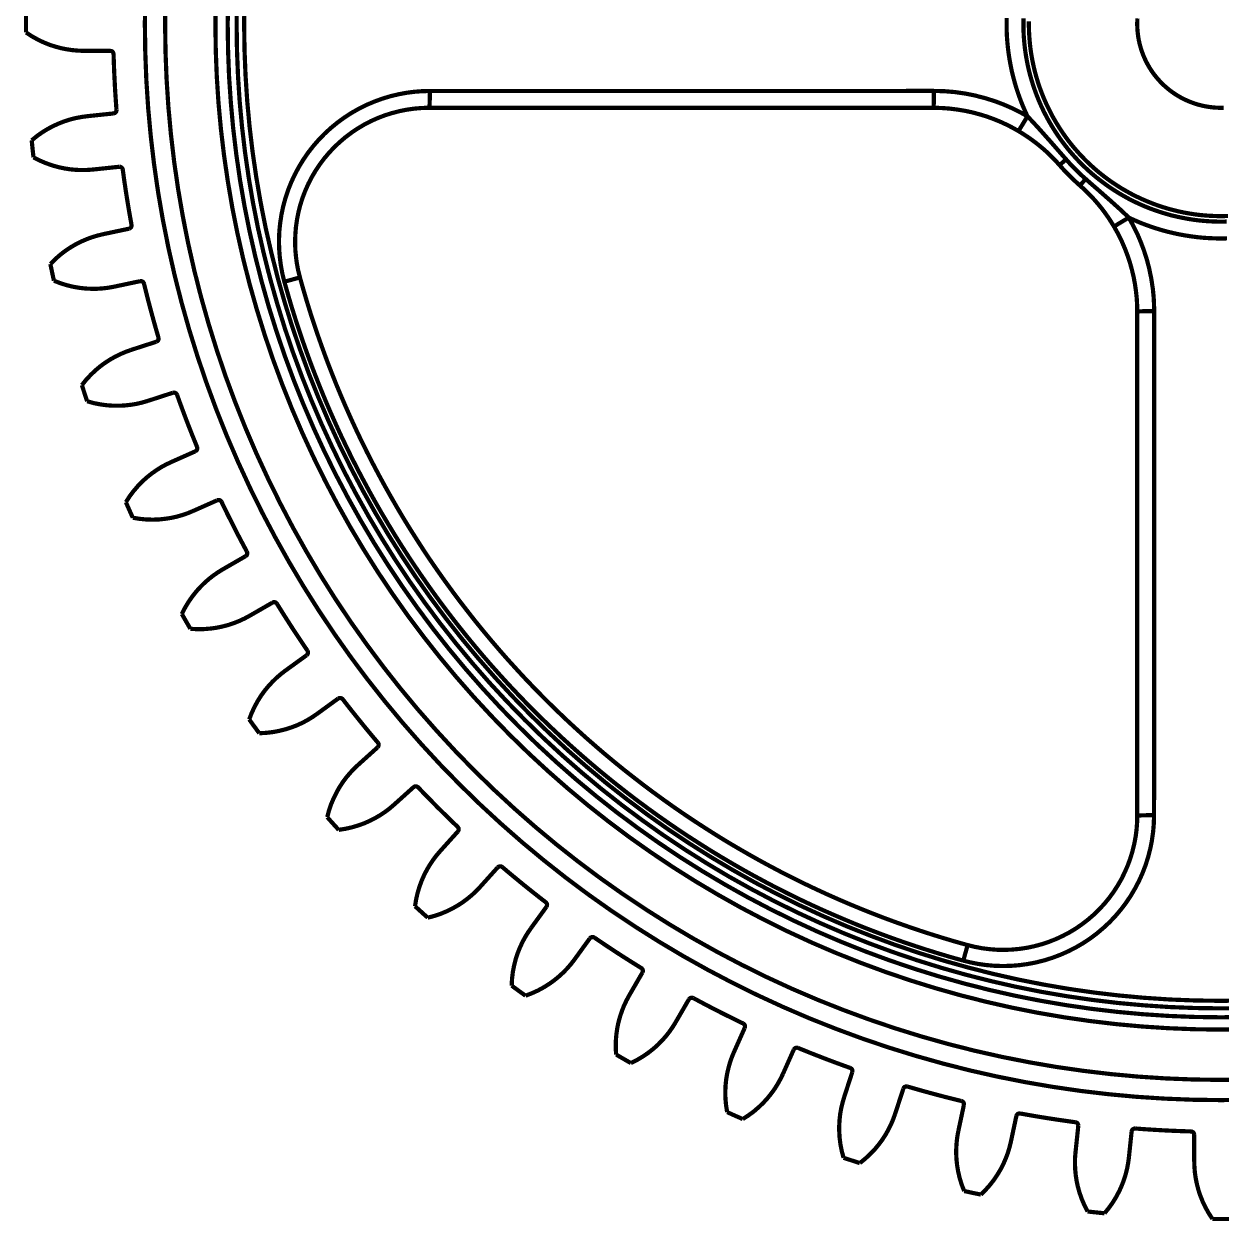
# Model space of a CAD drawing. Extents: x 1.1 to 21.8, y 1.7 to 15.4.
# Drawn here: x 9.554 to 12.366, y 9.335 to 12.147 of the extents above; entities that cross this region are included whole.
import ezdxf

# ---------------------------------------------------------------- set-up
doc = ezdxf.new("R2010")
doc.units = 0
doc.layers.get('0').update_dxf_attribs({"linetype": 'CONTINUOUS'})

msp = doc.modelspace()

# ---------------------------------------------------------------- linework, layer by layer
at = {"color": 0, "const_width": 0.00985}
for points in [[(12.432, 9.61962), (12.3658, 9.61876), (12.2996, 9.61962), (12.2335, 9.62224), (12.1674, 9.62651), (12.1016, 9.6326), (12.0358, 9.64035), (11.9703, 9.6499), (11.9051, 9.66108), (11.8402, 9.67399), (11.7757, 9.68858), (11.7115, 9.70492), (11.6478, 9.72288), (11.5846, 9.74246), (11.522, 9.76372), (11.4598, 9.78668), (11.3984, 9.81114), (11.3376, 9.83729), (11.2775, 9.86501), (11.2182, 9.89426), (11.1596, 9.92507), (11.1018, 9.95742), (11.045, 9.99126), (10.989, 10.0266), (10.934, 10.0633), (10.8799, 10.1015), (10.8269, 10.1411), (10.775, 10.1821), (10.7241, 10.2244), (10.6743, 10.2681), (10.6257, 10.3129), (10.5783, 10.3592), (10.5321, 10.4065), (10.4872, 10.4551), (10.4436, 10.5049), (10.4013, 10.5558), (10.3603, 10.6078), (10.3207, 10.6607), (10.2825, 10.7148), (10.2457, 10.7699), (10.2104, 10.8258), (10.1766, 10.8827), (10.1443, 10.9404), (10.1134, 10.999), (10.0842, 11.0583), (10.0565, 11.1184), (10.0303, 11.1793), (10.0058, 11.2407), (9.98292, 11.3028), (9.96164, 11.3655), (9.942, 11.4287), (9.92404, 11.4923), (9.90776, 11.5565), (9.89318, 11.621), (9.88026, 11.6859), (9.86903, 11.7511), (9.85954, 11.8167), (9.85178, 11.8824), (9.84571, 11.9482), (9.84136, 12.0143), (9.83882, 12.0805), (9.83789, 12.1466), (9.83789, 12.1466), (9.83882, 12.2128)], [(12.4307, 9.66715), (12.3658, 9.66629), (12.3008, 9.66715), (12.2359, 9.66971), (12.1712, 9.67393), (12.1065, 9.6799), (12.042, 9.68756), (11.9778, 9.69683), (11.9138, 9.70785), (11.8501, 9.72054), (11.7867, 9.73481), (11.7238, 9.75082), (11.6613, 9.76844), (11.5993, 9.78771), (11.5378, 9.8086), (11.4769, 9.83106), (11.4166, 9.85508), (11.3569, 9.88075), (11.298, 9.90793), (11.2398, 9.93664), (11.1823, 9.96685), (11.1256, 9.99858), (11.0698, 10.0318), (11.0149, 10.0665), (10.9609, 10.1025), (10.9079, 10.14), (10.8558, 10.1789), (10.8048, 10.2191), (10.7549, 10.2606), (10.7061, 10.3034), (10.6584, 10.3474), (10.6119, 10.3927), (10.5666, 10.4393), (10.5226, 10.487), (10.4797, 10.5358), (10.4382, 10.5857), (10.398, 10.6367), (10.3592, 10.6888), (10.3217, 10.7418), (10.2856, 10.7957), (10.251, 10.8506), (10.2178, 10.9065), (10.186, 10.9631), (10.1558, 11.0206), (10.1271, 11.0788), (10.0999, 11.1378), (10.0743, 11.1974), (10.0502, 11.2578), (10.0277, 11.3186), (10.0069, 11.3802), (9.98763, 11.4422), (9.97, 11.5047), (9.954, 11.5676), (9.93967, 11.6309), (9.92703, 11.6946), (9.91601, 11.7586), (9.90668, 11.8229), (9.89908, 11.8873), (9.89312, 11.952), (9.88889, 12.0168), (9.88633, 12.0817), (9.88547, 12.1466), (9.88547, 12.1466), (9.88633, 12.2115)], [(10.0044, 12.2084), (10.0036, 12.1466), (10.0044, 12.0847), (10.0068, 12.0229), (10.0108, 11.9613), (10.0165, 11.8997), (10.0238, 11.8383), (10.0327, 11.7771), (10.0431, 11.7162), (10.0552, 11.6555), (10.0688, 11.5952), (10.084, 11.5352), (10.1009, 11.4757), (10.1192, 11.4167), (10.1391, 11.3581), (10.1605, 11.3001), (10.1834, 11.2426), (10.2078, 11.1858), (10.2337, 11.1297), (10.261, 11.0742), (10.2898, 11.0194), (10.32, 10.9655), (10.3517, 10.9123), (10.3847, 10.86), (10.419, 10.8087), (10.4547, 10.7581), (10.4917, 10.7086), (10.53, 10.66), (10.5695, 10.6125), (10.6103, 10.566), (10.6523, 10.5206), (10.6954, 10.4763), (10.7398, 10.4331), (10.7852, 10.3912), (10.8317, 10.3504), (10.8792, 10.3108), (10.9277, 10.2726), (10.9773, 10.2355), (11.0278, 10.1999), (11.0792, 10.1655), (11.1315, 10.1325), (11.1847, 10.1009), (11.2386, 10.0706), (11.2933, 10.0419), (11.3488, 10.0145), (11.4049, 9.98861), (11.4618, 9.96419), (11.5193, 9.94129), (11.5773, 9.91986), (11.6358, 9.90001), (11.6949, 9.88167), (11.7544, 9.86486), (11.8143, 9.84967), (11.8746, 9.83599), (11.9353, 9.82394), (11.9962, 9.81347), (12.0575, 9.80458), (12.1189, 9.79731), (12.1804, 9.79167), (12.2421, 9.78765), (12.3039, 9.78521), (12.3658, 9.7844), (12.4276, 9.78521)], [(12.4269, 9.81407), (12.3658, 9.81326), (12.3047, 9.81407), (12.2437, 9.81646), (12.1827, 9.82047), (12.1218, 9.82607), (12.0612, 9.83322), (12.0008, 9.84201), (11.9405, 9.85237), (11.8806, 9.86426), (11.8211, 9.87771), (11.7619, 9.89279), (11.7031, 9.90935), (11.6448, 9.92746), (11.5869, 9.9471), (11.5296, 9.96826), (11.4728, 9.99089), (11.4167, 10.015), (11.3613, 10.0406), (11.3065, 10.0676), (11.2524, 10.096), (11.1991, 10.1259), (11.1466, 10.1571), (11.0949, 10.1897), (11.0442, 10.2236), (10.9943, 10.2589), (10.9453, 10.2955), (10.8973, 10.3333), (10.8504, 10.3723), (10.8045, 10.4126), (10.7596, 10.454), (10.7159, 10.4967), (10.6732, 10.5405), (10.6318, 10.5853), (10.5915, 10.6312), (10.5524, 10.6782), (10.5146, 10.7261), (10.4781, 10.7751), (10.4428, 10.825), (10.4089, 10.8758), (10.3763, 10.9274), (10.3451, 10.9799), (10.3152, 11.0333), (10.2868, 11.0873), (10.2597, 11.1421), (10.2342, 11.1975), (10.2101, 11.2537), (10.1874, 11.3104), (10.1663, 11.3677), (10.1467, 11.4256), (10.1285, 11.4839), (10.1119, 11.5427), (10.0969, 11.6019), (10.0834, 11.6615), (10.0715, 11.7214), (10.0611, 11.7816), (10.0524, 11.8421), (10.0452, 11.9027), (10.0397, 11.9635), (10.0356, 12.0245), (10.0333, 12.0855), (10.0324, 12.1466), (10.0333, 12.2077)], [(10.0542, 12.2071), (10.0534, 12.1466), (10.0534, 12.1466), (10.0542, 12.086), (10.0566, 12.0256), (10.0605, 11.9652), (10.0661, 11.9049), (10.0732, 11.8448), (10.0819, 11.7849), (10.0921, 11.7252), (10.1039, 11.6658), (10.1173, 11.6068), (10.1322, 11.5481), (10.1487, 11.4899), (10.1666, 11.432), (10.186, 11.3747), (10.207, 11.3179), (10.2294, 11.2617), (10.2533, 11.2061), (10.2787, 11.1511), (10.3054, 11.0968), (10.3337, 11.0432), (10.3632, 10.9905), (10.3942, 10.9384), (10.4265, 10.8872), (10.4601, 10.8369), (10.4951, 10.7874), (10.5313, 10.7389), (10.5687, 10.6914), (10.6074, 10.6449), (10.6473, 10.5993), (10.6885, 10.5549), (10.7307, 10.5116), (10.774, 10.4693), (10.8185, 10.4282), (10.864, 10.3883), (10.9105, 10.3496), (10.9581, 10.3121), (11.0066, 10.2759), (11.056, 10.2409), (11.1064, 10.2073), (11.1576, 10.175), (11.2096, 10.144), (11.2624, 10.1145), (11.316, 10.0863), (11.3703, 10.0595), (11.4252, 10.0342), (11.4808, 10.0102), (11.5371, 9.98785), (11.5939, 9.9669), (11.6512, 9.94743), (11.709, 9.92947), (11.7673, 9.91303), (11.826, 9.89817), (11.885, 9.88476), (11.9444, 9.87299), (12.004, 9.86274), (12.064, 9.85406), (12.1241, 9.8469), (12.1843, 9.84142), (12.2447, 9.8374), (12.3052, 9.83507), (12.3658, 9.83425), (12.4263, 9.83507)], [(12.4258, 9.85275), (12.3658, 9.852), (12.3057, 9.85275), (12.2457, 9.85508), (12.1857, 9.85906), (12.1259, 9.86453), (12.0663, 9.87158), (12.0068, 9.88021), (11.9476, 9.8904), (11.8887, 9.90213), (11.8301, 9.91536), (11.7719, 9.93018), (11.714, 9.94646), (11.6567, 9.96431), (11.5998, 9.98356), (11.5435, 10.0044), (11.4876, 10.0266), (11.4325, 10.0503), (11.3779, 10.0755), (11.324, 10.1021), (11.2708, 10.13), (11.2185, 10.1594), (11.1668, 10.1901), (11.116, 10.2222), (11.0661, 10.2555), (11.017, 10.2902), (10.9689, 10.3262), (10.9217, 10.3633), (10.8755, 10.4018), (10.8303, 10.4413), (10.7862, 10.4822), (10.7432, 10.524), (10.7013, 10.5671), (10.6605, 10.6112), (10.6209, 10.6564), (10.5825, 10.7025), (10.5453, 10.7497), (10.5094, 10.7978), (10.4747, 10.8469), (10.4413, 10.8969), (10.4093, 10.9476), (10.3786, 10.9993), (10.3492, 11.0517), (10.3212, 11.1049), (10.2947, 11.1587), (10.2695, 11.2133), (10.2458, 11.2685), (10.2235, 11.3243), (10.2028, 11.3806), (10.1834, 11.4375), (10.1656, 11.4949), (10.1493, 11.5527), (10.1346, 11.6109), (10.1212, 11.6695), (10.1096, 11.7284), (10.0994, 11.7877), (10.0908, 11.8471), (10.0837, 11.9067), (10.0782, 11.9666), (10.0743, 12.0265), (10.0719, 12.0865), (10.0711, 12.1466), (10.0711, 12.1466), (10.0719, 12.2067)], [(9.55881, 12.1267), (9.55875, 12.1318), (9.55875, 12.1618), (9.55881, 12.1668)], [(11.911, 11.9299), (11.9051, 11.9426), (11.8996, 11.9555), (11.8945, 11.9685), (11.8897, 11.9817), (11.8853, 11.995), (11.8813, 12.0084), (11.8777, 12.0219), (11.8743, 12.0355), (11.8715, 12.0492), (11.869, 12.063), (11.8668, 12.0768), (11.8651, 12.0907), (11.8637, 12.1047), (11.8627, 12.1186), (11.8621, 12.1326), (11.862, 12.1466), (11.8621, 12.1606)], [(12.379, 11.6825), (12.3658, 11.6823), (12.3525, 11.6825), (12.3393, 11.6831), (12.326, 11.684), (12.3128, 11.6853), (12.2997, 11.687), (12.2866, 11.6891), (12.2735, 11.6916), (12.2606, 11.6944), (12.2477, 11.6975), (12.235, 11.7011), (12.2223, 11.705), (12.2097, 11.7093), (12.1973, 11.7139), (12.185, 11.7189), (12.1729, 11.7242), (12.1609, 11.7299), (12.1491, 11.7359), (12.1375, 11.7423), (12.126, 11.749), (12.1148, 11.756), (12.1037, 11.7633), (12.0929, 11.771), (12.0823, 11.7789), (12.0718, 11.7872), (12.0617, 11.7957), (12.0518, 11.8045), (12.0422, 11.8136), (12.0328, 11.823), (12.0237, 11.8327), (12.0149, 11.8426), (12.0063, 11.8527), (11.9981, 11.8631), (11.9901, 11.8737), (11.9825, 11.8846), (11.9752, 11.8956), (11.9682, 11.9068), (11.9615, 11.9183), (11.9551, 11.9299), (11.9491, 11.9417), (11.9434, 11.9537), (11.9381, 11.9659), (11.9331, 11.9781), (11.9285, 11.9906), (11.9242, 12.0032), (11.9203, 12.0158), (11.9167, 12.0286), (11.9135, 12.0414), (11.9107, 12.0544), (11.9083, 12.0674), (11.9062, 12.0805), (11.9045, 12.0937), (11.9032, 12.1069), (11.9022, 12.1201), (11.9016, 12.1334), (11.9015, 12.1466), (11.9015, 12.1466), (11.9016, 12.1599)], [(11.9144, 12.1531), (11.9144, 12.1401), (11.9148, 12.127), (11.9156, 12.114), (11.9167, 12.1009), (11.9182, 12.0879), (11.9201, 12.075), (11.9224, 12.0622), (11.925, 12.0494), (11.928, 12.0366), (11.9314, 12.024), (11.9351, 12.0115), (11.9392, 11.9991), (11.9437, 11.9868), (11.9485, 11.9746), (11.9536, 11.9626), (11.9592, 11.9508), (11.965, 11.9391), (11.9711, 11.9276), (11.9777, 11.9162), (11.9845, 11.9051), (11.9916, 11.8942), (11.9991, 11.8834), (12.0068, 11.8729), (12.0149, 11.8626), (12.0233, 11.8526), (12.032, 11.8428), (12.0409, 11.8333), (12.0501, 11.824), (12.0596, 11.815), (12.0693, 11.8063), (12.0793, 11.7978), (12.0895, 11.7897), (12.0999, 11.7818), (12.1106, 11.7743), (12.1215, 11.7671), (12.1326, 11.7601), (12.1439, 11.7536), (12.1553, 11.7473), (12.167, 11.7414), (12.1788, 11.7358), (12.1908, 11.7306), (12.2029, 11.7257), (12.2152, 11.7211), (12.2275, 11.717), (12.24, 11.7131), (12.2527, 11.7097), (12.2653, 11.7066), (12.2781, 11.7038), (12.291, 11.7015), (12.3039, 11.6995), (12.3168, 11.6979), (12.3299, 11.6967), (12.3429, 11.6959), (12.356, 11.6954), (12.369, 11.6953), (12.3821, 11.6956)], [(12.1693, 12.1596), (12.1689, 12.1509), (12.1689, 12.1423), (12.1693, 12.1336), (12.1701, 12.125), (12.1712, 12.1164), (12.1727, 12.1079), (12.1746, 12.0995), (12.1769, 12.0912), (12.1795, 12.0829), (12.1825, 12.0748), (12.1858, 12.0668), (12.1895, 12.059), (12.1935, 12.0513), (12.1979, 12.0438), (12.2025, 12.0366), (12.2075, 12.0295), (12.2128, 12.0227), (12.2184, 12.0161), (12.2243, 12.0097), (12.2304, 12.0036), (12.2369, 11.9978), (12.2435, 11.9923), (12.2504, 11.9871), (12.2575, 11.9822), (12.2649, 11.9776), (12.2723, 11.9733), (12.2801, 11.9694), (12.2879, 11.9658), (12.296, 11.9626), (12.3041, 11.9596), (12.3124, 11.9571), (12.3208, 11.955), (12.3292, 11.9532), (12.3377, 11.9518), (12.3464, 11.9507), (12.355, 11.95), (12.3636, 11.9498), (12.3722, 11.9499)], [(9.69444, 12.0836), (9.68115, 12.084), (9.66786, 12.0852), (9.65474, 12.0871), (9.64128, 12.0898), (9.62799, 12.0933), (9.61496, 12.0975), (9.60037, 12.1033), (9.58621, 12.1101), (9.57221, 12.1179), (9.55881, 12.1267)], [(9.75651, 12.0836), (9.69444, 12.0836)], [(9.75651, 12.0836), (9.75911, 12.0832), (9.7615, 12.0818), (9.76324, 12.0798), (9.76421, 12.0773), (9.76437, 12.076)], [(9.77121, 11.9449), (9.77001, 11.9613), (9.76888, 11.9777), (9.76785, 11.994), (9.76699, 12.0104), (9.76617, 12.0268), (9.76546, 12.0432), (9.76486, 12.0596), (9.76437, 12.076)], [(10.1655, 11.5412), (10.1608, 11.5604), (10.1572, 11.58), (10.1547, 11.5998), (10.1532, 11.6196), (10.1529, 11.6395), (10.1537, 11.6594), (10.1557, 11.6791), (10.1587, 11.6988), (10.1628, 11.7183), (10.168, 11.7375), (10.1743, 11.7564), (10.1816, 11.7748), (10.19, 11.7928), (10.1994, 11.8104), (10.2097, 11.8274), (10.221, 11.8439), (10.2332, 11.8596), (10.2462, 11.8746), (10.26, 11.8888), (10.2747, 11.9023), (10.2901, 11.9149), (10.3062, 11.9267), (10.3229, 11.9376), (10.3402, 11.9474), (10.3579, 11.9563), (10.3763, 11.9641), (10.395, 11.971), (10.4141, 11.9768), (10.4335, 11.9815), (10.453, 11.9851), (10.471, 11.9874), (10.4891, 11.9888), (10.5072, 11.9893)], [(10.5058, 11.9498), (10.5059, 11.9499), (10.5061, 11.9505), (10.5062, 11.9514), (10.5063, 11.9528), (10.5065, 11.9544), (10.5066, 11.9564), (10.5067, 11.9587), (10.5068, 11.9613), (10.5069, 11.9642), (10.507, 11.9673), (10.5071, 11.9707), (10.5071, 11.9741), (10.5072, 11.9778), (10.5072, 11.9816), (10.5072, 11.9893)], [(10.5072, 11.9893), (10.9007, 11.9893), (11.6913, 11.9894)], [(11.6913, 11.9894), (11.6913, 11.9817), (11.6913, 11.978), (11.6913, 11.9743), (11.6912, 11.9708), (11.6911, 11.9674), (11.691, 11.9643), (11.6909, 11.9614), (11.6909, 11.9588), (11.6907, 11.9564), (11.6906, 11.9544), (11.6905, 11.9528), (11.6903, 11.9514), (11.6902, 11.9505), (11.6901, 11.9499), (11.6899, 11.9498)], [(11.6913, 11.9894), (11.7154, 11.9888), (11.7394, 11.9868), (11.7632, 11.9835), (11.7874, 11.9787), (11.8114, 11.9725), (11.835, 11.9651), (11.8545, 11.9577), (11.8736, 11.9494), (11.8925, 11.9401), (11.911, 11.9299)], [(10.5058, 11.9498), (10.4883, 11.9493), (10.4709, 11.9478), (10.4536, 11.9454), (10.436, 11.9419), (10.4186, 11.9374), (10.4014, 11.932), (10.3851, 11.9257), (10.3691, 11.9186), (10.3536, 11.9106), (10.3382, 11.9014), (10.3232, 11.8914), (10.3089, 11.8806), (10.2956, 11.8693), (10.2829, 11.8573), (10.2709, 11.8446), (10.2593, 11.8309), (10.2485, 11.8165), (10.2386, 11.8015), (10.2297, 11.7865), (10.2217, 11.7709), (10.2146, 11.7549), (10.2082, 11.7382), (10.2028, 11.721), (10.1984, 11.7036), (10.1951, 11.6865), (10.1927, 11.6692), (10.1913, 11.6518), (10.1908, 11.6338), (10.1913, 11.6159), (10.193, 11.598), (10.1952, 11.5823), (10.1982, 11.5667), (10.2021, 11.5512)], [(11.6899, 11.9498), (10.5058, 11.9498)], [(11.8897, 11.8953), (11.8754, 11.9033), (11.8609, 11.9107), (11.846, 11.9175), (11.8307, 11.9237), (11.8149, 11.9294), (11.7989, 11.9343), (11.7826, 11.9387), (11.7661, 11.9423), (11.7473, 11.9455), (11.7283, 11.9479), (11.7092, 11.9493), (11.6899, 11.9498)], [(9.70226, 11.93), (9.68907, 11.9282), (9.676, 11.9257), (9.66308, 11.9225), (9.65001, 11.9184), (9.63715, 11.9135), (9.62468, 11.9079), (9.61079, 11.9007), (9.59744, 11.8926), (9.58442, 11.8834), (9.57206, 11.8733)], [(9.76421, 11.9365), (9.70226, 11.93)], [(9.76421, 11.9365), (9.76676, 11.9372), (9.76899, 11.9388), (9.77051, 11.941), (9.77121, 11.9436), (9.77121, 11.9449)], [(11.911, 11.9299), (11.909, 11.9265), (11.907, 11.9231), (11.905, 11.9198), (11.9031, 11.9166), (11.9012, 11.9135), (11.8995, 11.9106), (11.8978, 11.9079), (11.8962, 11.9053), (11.8948, 11.9031), (11.8936, 11.901), (11.8924, 11.8993), (11.8915, 11.8978), (11.8908, 11.8967), (11.8902, 11.8959), (11.8898, 11.8955), (11.8897, 11.8953)], [(11.911, 11.9299), (11.9245, 11.9156), (11.9378, 11.9011), (11.9641, 11.8716), (11.9829, 11.8501), (12.0018, 11.8286)], [(11.9864, 11.8151), (11.9771, 11.8254), (11.9673, 11.8354), (11.9573, 11.8451), (11.9468, 11.8544), (11.9359, 11.8634), (11.9246, 11.8721), (11.913, 11.8804), (11.901, 11.8883), (11.8897, 11.8953)], [(9.57622, 11.8334), (9.57406, 11.8534), (9.57308, 11.8634), (9.57254, 11.8683), (9.57206, 11.8733)], [(9.71565, 11.8047), (9.70242, 11.8038), (9.68907, 11.8035), (9.67578, 11.804), (9.66217, 11.8053), (9.6486, 11.8074), (9.63519, 11.8103), (9.62007, 11.8145), (9.60525, 11.8198), (9.5905, 11.8261), (9.57622, 11.8334)], [(9.7774, 11.8112), (9.71565, 11.8047)], [(9.7774, 11.8112), (9.78006, 11.811), (9.7825, 11.8099), (9.7845, 11.8081), (9.78569, 11.8058), (9.78597, 11.8044)], [(12.0018, 11.8286), (11.9991, 11.8262), (11.9966, 11.824), (11.9943, 11.822), (11.9923, 11.8203), (11.9905, 11.8187), (11.989, 11.8174), (11.9879, 11.8164), (11.9871, 11.8157), (11.9865, 11.8153), (11.9864, 11.8151)], [(12.0342, 11.7672), (12.0279, 11.7728), (12.0217, 11.7786), (12.0156, 11.7844), (12.0096, 11.7904), (12.0036, 11.7964), (11.9977, 11.8025), (11.992, 11.8087), (11.9864, 11.8151)], [(12.0018, 11.8286), (12.0072, 11.8225), (12.0126, 11.8165), (12.0183, 11.8106), (12.024, 11.8048), (12.0298, 11.7991), (12.0356, 11.7935), (12.0416, 11.788), (12.0477, 11.7826)], [(9.80653, 11.6749), (9.8036, 11.691), (9.80078, 11.7071), (9.79807, 11.7233), (9.79546, 11.7395), (9.79292, 11.7557), (9.79053, 11.7719), (9.78819, 11.7882), (9.78597, 11.8044)], [(12.0477, 11.7826), (12.0454, 11.7799), (12.0432, 11.7774), (12.0412, 11.7751), (12.0394, 11.7731), (12.0379, 11.7714), (12.0366, 11.7699), (12.0356, 11.7687), (12.0349, 11.7679), (12.0344, 11.7674), (12.0342, 11.7672)], [(12.0477, 11.7826), (12.0625, 11.7696), (12.0774, 11.7567), (12.1069, 11.7307), (12.1282, 11.7115), (12.1387, 11.7017), (12.149, 11.6918)], [(12.1145, 11.6705), (12.1078, 11.6814), (12.1008, 11.6921), (12.0934, 11.7026), (12.0857, 11.7129), (12.0775, 11.723), (12.069, 11.7329), (12.0601, 11.7425), (12.0509, 11.7518), (12.0427, 11.7597), (12.0342, 11.7672)], [(9.8004, 11.6657), (9.73947, 11.6528)], [(9.8004, 11.6657), (9.8029, 11.6667), (9.8049, 11.6685), (9.80621, 11.6708), (9.80664, 11.6734), (9.80653, 11.6749)], [(12.149, 11.6918), (12.1423, 11.6878), (12.139, 11.6858), (12.1358, 11.6839), (12.1327, 11.6821), (12.1298, 11.6803), (12.127, 11.6786), (12.1245, 11.6771), (12.1222, 11.6757), (12.1202, 11.6744), (12.1184, 11.6733), (12.117, 11.6724), (12.1159, 11.6716), (12.1151, 11.671), (12.1146, 11.6707), (12.1145, 11.6705)], [(12.1689, 11.4708), (12.1686, 11.487), (12.1676, 11.5033), (12.1658, 11.5197), (12.1635, 11.5359), (12.1604, 11.5524), (12.1565, 11.5687), (12.152, 11.585), (12.1467, 11.6011), (12.14, 11.6189), (12.1324, 11.6364), (12.1239, 11.6537), (12.1145, 11.6705)], [(12.149, 11.6918), (12.1592, 11.6733), (12.1686, 11.6545), (12.1769, 11.6351), (12.1845, 11.615), (12.1911, 11.5945), (12.1966, 11.5737), (12.2018, 11.5488), (12.2056, 11.5237), (12.2073, 11.5066), (12.2083, 11.4894), (12.2086, 11.4722)], [(12.3798, 11.643), (12.3658, 11.6428), (12.3518, 11.643), (12.3378, 11.6436), (12.3238, 11.6445), (12.3099, 11.6459), (12.296, 11.6477), (12.2822, 11.6498), (12.2684, 11.6523), (12.2547, 11.6552), (12.241, 11.6585), (12.2275, 11.6621), (12.2141, 11.6662), (12.2008, 11.6706), (12.1877, 11.6753), (12.1746, 11.6804), (12.1618, 11.6859), (12.149, 11.6918)], [(9.73947, 11.6528), (9.72657, 11.6496), (9.71382, 11.6458), (9.70133, 11.6412), (9.68875, 11.6357), (9.67649, 11.6296), (9.66461, 11.6227), (9.65158, 11.6141), (9.63917, 11.6046), (9.62717, 11.5941), (9.61594, 11.5828)], [(9.62424, 11.5436), (9.62321, 11.5485), (9.62104, 11.5583), (9.62001, 11.5632), (9.61794, 11.573), (9.61692, 11.5779), (9.61594, 11.5828)], [(9.7659, 11.5296), (9.75282, 11.5272), (9.73958, 11.5256), (9.72635, 11.5247), (9.71263, 11.5246), (9.69894, 11.5252), (9.68528, 11.5267), (9.66982, 11.5293), (9.65451, 11.533), (9.63921, 11.5378), (9.62424, 11.5436)], [(9.82661, 11.5425), (9.7659, 11.5296)], [(9.82661, 11.5425), (9.82926, 11.5426), (9.83188, 11.5418), (9.83399, 11.5402), (9.83544, 11.5379), (9.83589, 11.5366)], [(9.86985, 11.4099), (9.86524, 11.4257), (9.86079, 11.4414), (9.85639, 11.4573), (9.85211, 11.473), (9.84788, 11.4889), (9.84381, 11.5048), (9.83979, 11.5207), (9.83589, 11.5366)], [(10.2021, 11.5512), (10.2019, 11.5512), (10.2013, 11.551), (10.2003, 11.5507), (10.1989, 11.5503), (10.1972, 11.5499), (10.1952, 11.5493), (10.1928, 11.5487), (10.1901, 11.5479), (10.1871, 11.5471), (10.1839, 11.5462), (10.1805, 11.5453), (10.1769, 11.5443), (10.1732, 11.5433), (10.1694, 11.5423), (10.1655, 11.5412)], [(11.7604, 9.9464), (11.7319, 9.95438), (11.7037, 9.96278), (11.6755, 9.97151), (11.6475, 9.98058), (11.6195, 9.99007), (11.5917, 9.99989), (11.5641, 10.0101), (11.5365, 10.0206), (11.5091, 10.0315), (11.4819, 10.0428), (11.4548, 10.0544), (11.4278, 10.0663), (11.401, 10.0786), (11.3743, 10.0912), (11.3479, 10.1042), (11.3216, 10.1175), (11.2955, 10.1312), (11.2695, 10.1452), (11.2437, 10.1595), (11.2182, 10.1742), (11.1928, 10.1892), (11.1675, 10.2045), (11.1426, 10.2202), (11.1178, 10.2361), (11.0932, 10.2524), (11.0688, 10.269), (11.0447, 10.2859), (11.0207, 10.3032), (10.997, 10.3207), (10.9735, 10.3385), (10.9503, 10.3567), (10.9273, 10.3751), (10.9045, 10.3938), (10.882, 10.4129), (10.8597, 10.4322), (10.8377, 10.4518), (10.8159, 10.4717), (10.7944, 10.4919), (10.7731, 10.5123), (10.7522, 10.533), (10.7314, 10.554), (10.711, 10.5753), (10.6908, 10.5967), (10.671, 10.6185), (10.6513, 10.6405), (10.632, 10.6628), (10.613, 10.6853), (10.5942, 10.7081), (10.5758, 10.7311), (10.5577, 10.7543), (10.5398, 10.7778), (10.5223, 10.8015), (10.5051, 10.8255), (10.4882, 10.8497), (10.4716, 10.874), (10.4553, 10.8986), (10.4393, 10.9234), (10.4237, 10.9483), (10.4084, 10.9736), (10.3933, 10.999), (10.3787, 11.0245), (10.3644, 11.0503), (10.3504, 11.0763), (10.3367, 11.1024), (10.3233, 11.1287), (10.3104, 11.1552), (10.2977, 11.1818), (10.2855, 11.2086), (10.2735, 11.2356), (10.2619, 11.2627), (10.2507, 11.29), (10.2398, 11.3174), (10.2292, 11.3449), (10.2191, 11.3726), (10.2092, 11.4004), (10.1998, 11.4283), (10.1907, 11.4563), (10.1819, 11.4845), (10.1736, 11.5128), (10.1655, 11.5412)], [(10.2021, 11.5512), (10.2101, 11.5229), (10.2184, 11.4948), (10.2271, 11.4667), (10.2362, 11.4389), (10.2457, 11.411), (10.2555, 11.3834), (10.2656, 11.3558), (10.2762, 11.3284), (10.287, 11.3011), (10.2983, 11.274), (10.3099, 11.247), (10.3218, 11.2202), (10.3341, 11.1935), (10.3467, 11.167), (10.3597, 11.1407), (10.3731, 11.1145), (10.3868, 11.0885), (10.4008, 11.0627), (10.4152, 11.0371), (10.4298, 11.0117), (10.4448, 10.9864), (10.4602, 10.9614), (10.4759, 10.9366), (10.4918, 10.9119), (10.5081, 10.8875), (10.5248, 10.8633), (10.5417, 10.8394), (10.559, 10.8156), (10.5766, 10.792), (10.5945, 10.7688), (10.6126, 10.7457), (10.6311, 10.7229), (10.6499, 10.7003), (10.6689, 10.678), (10.6883, 10.6559), (10.708, 10.6341), (10.7279, 10.6125), (10.7481, 10.5913), (10.7686, 10.5702), (10.7894, 10.5494), (10.8104, 10.529), (10.8317, 10.5087), (10.8533, 10.4888), (10.8751, 10.4691), (10.8972, 10.4498), (10.9195, 10.4307), (10.9421, 10.4119), (10.9649, 10.3934), (10.988, 10.3753), (11.0112, 10.3574), (11.0348, 10.3398), (11.0585, 10.3226), (11.0825, 10.3056), (11.1067, 10.289), (11.1311, 10.2727), (11.1558, 10.2567), (11.1806, 10.241), (11.2056, 10.2256), (11.2308, 10.2107), (11.2563, 10.196), (11.2819, 10.1816), (11.3077, 10.1676), (11.3337, 10.1539), (11.3599, 10.1406), (11.3862, 10.1276), (11.4127, 10.115), (11.4393, 10.1027), (11.4662, 10.0907), (11.4932, 10.0791), (11.5203, 10.0679), (11.5476, 10.057), (11.575, 10.0464), (11.6025, 10.0363), (11.6302, 10.0265), (11.658, 10.017), (11.6859, 10.008), (11.714, 9.99924), (11.7421, 9.99089), (11.7704, 9.98292)], [(12.1689, 11.4708), (12.1691, 11.4709), (12.1697, 11.471), (12.1706, 11.4712), (12.1719, 11.4713), (12.1736, 11.4714), (12.1756, 11.4716), (12.178, 11.4717), (12.1806, 11.4718), (12.1834, 11.4719), (12.1866, 11.4719), (12.1899, 11.472), (12.1935, 11.4721), (12.1971, 11.4721), (12.2009, 11.4722), (12.2048, 11.4722), (12.2086, 11.4722)], [(12.1689, 10.2866), (12.1689, 11.4708)], [(12.2086, 11.4722), (12.2086, 11.3935), (12.2085, 11.0788), (12.2084, 10.288)], [(9.86475, 11.4002), (9.8055, 11.381)], [(9.86475, 11.4002), (9.86714, 11.4014), (9.86893, 11.4034), (9.86996, 11.4059), (9.87011, 11.4086), (9.86985, 11.4099)], [(9.8055, 11.381), (9.79297, 11.3765), (9.78071, 11.3713), (9.76878, 11.3655), (9.75683, 11.3587), (9.74528, 11.3513), (9.73415, 11.3433), (9.72211, 11.3333), (9.71078, 11.3225), (9.69993, 11.3109), (9.68994, 11.2984)], [(9.70231, 11.2604), (9.70074, 11.2651), (9.6976, 11.2746), (9.69607, 11.2793), (9.6945, 11.2841), (9.68994, 11.2984)], [(9.90365, 11.2804), (9.84467, 11.2612)], [(9.90365, 11.2804), (9.90631, 11.2808), (9.90896, 11.2802), (9.91124, 11.2789), (9.91292, 11.2768), (9.91351, 11.2756)], [(9.9605, 11.1531), (9.95432, 11.1682), (9.94819, 11.1834), (9.94217, 11.1987), (9.93625, 11.214), (9.93044, 11.2293), (9.92469, 11.2447), (9.91906, 11.2601), (9.91351, 11.2756)], [(9.84467, 11.2612), (9.83188, 11.2575), (9.8189, 11.2544), (9.80578, 11.2522), (9.79221, 11.2507), (9.77849, 11.2499), (9.76476, 11.2499), (9.74908, 11.2509), (9.73351, 11.253), (9.71778, 11.2561), (9.70231, 11.2604)], [(9.95643, 11.1428), (9.89958, 11.1175)], [(9.95643, 11.1428), (9.95865, 11.1444), (9.96029, 11.1465), (9.96104, 11.1491), (9.96094, 11.1518), (9.9605, 11.1531)], [(9.89958, 11.1175), (9.88758, 11.1118), (9.87592, 11.1054), (9.86464, 11.0982), (9.85346, 11.0903), (9.84278, 11.0818), (9.83257, 11.0726), (9.82161, 11.0614), (9.81147, 11.0495), (9.80192, 11.0368), (9.79324, 11.0234)], [(9.80951, 10.9868), (9.80751, 10.9914), (9.80539, 10.9959), (9.80339, 11.0005), (9.80132, 11.005), (9.79926, 11.0097), (9.79725, 11.0142), (9.79525, 11.0188), (9.79324, 11.0234)], [(10.0077, 11.0278), (9.95101, 11.0026)], [(10.0077, 11.0278), (10.0103, 11.0284), (10.013, 11.0282), (10.0154, 11.027), (10.0173, 11.0252), (10.018, 11.024)], [(10.0775, 10.9071), (10.0698, 10.9216), (10.0621, 10.936), (10.0545, 10.9506), (10.047, 10.9652), (10.0397, 10.9798), (10.0323, 10.9945), (10.0251, 11.0092), (10.018, 11.024)], [(9.95101, 11.0026), (9.93869, 10.9975), (9.92611, 10.9932), (9.91331, 10.9895), (9.89996, 10.9865), (9.88639, 10.9844), (9.87272, 10.9829), (9.85704, 10.9823), (9.84131, 10.9827), (9.82542, 10.9842), (9.80951, 10.9868)], [(10.0745, 10.8965), (10.0767, 10.8982), (10.078, 10.9006), (10.0785, 10.9032), (10.0781, 10.9058), (10.0775, 10.9071)], [(10.0745, 10.8965), (10.0206, 10.8654)], [(10.0206, 10.8654), (10.0093, 10.8584), (9.99838, 10.8508), (9.9879, 10.8426), (9.97765, 10.8335), (9.96789, 10.8238), (9.95871, 10.8137), (9.949, 10.8014), (9.94011, 10.7886), (9.93197, 10.7749), (9.92475, 10.7606)], [(10.1376, 10.7874), (10.0838, 10.7564)], [(10.1376, 10.7874), (10.1401, 10.7884), (10.1428, 10.7884), (10.1453, 10.7875), (10.1474, 10.7858), (10.1482, 10.7847)], [(10.2197, 10.6747), (10.2104, 10.6883), (10.2013, 10.7019), (10.1922, 10.7156), (10.1832, 10.7293), (10.1744, 10.7431), (10.1655, 10.7569), (10.1568, 10.7708), (10.1482, 10.7847)], [(9.94476, 10.7259), (9.94222, 10.7303), (9.93722, 10.7389), (9.93468, 10.7433), (9.92969, 10.752), (9.92725, 10.7563), (9.92475, 10.7606)], [(10.0838, 10.7564), (10.0721, 10.7501), (10.0601, 10.7445), (10.0477, 10.7395), (10.0347, 10.7351), (10.0215, 10.7316), (10.008, 10.7287), (9.99251, 10.7265), (9.97683, 10.7252), (9.96083, 10.725), (9.94476, 10.7259)], [(10.2178, 10.6638), (10.1674, 10.6273)], [(10.2178, 10.6638), (10.2197, 10.6658), (10.2208, 10.6682), (10.221, 10.671), (10.2203, 10.6735), (10.2197, 10.6747)], [(10.1674, 10.6273), (10.1568, 10.6191), (10.1468, 10.6104), (10.1373, 10.6011), (10.128, 10.5911), (10.1193, 10.5805), (10.1112, 10.5694), (10.1029, 10.5562), (10.0954, 10.5424), (10.0887, 10.528), (10.083, 10.5131)], [(10.2918, 10.562), (10.2416, 10.5255)], [(10.2918, 10.562), (10.2943, 10.5632), (10.2969, 10.5634), (10.2995, 10.5628), (10.3018, 10.5614), (10.3027, 10.5604)], [(10.3852, 10.4584), (10.3747, 10.4709), (10.3642, 10.4835), (10.3537, 10.4962), (10.3331, 10.5217), (10.3229, 10.5345), (10.3128, 10.5474), (10.3027, 10.5604)], [(10.1066, 10.4806), (10.1036, 10.4847), (10.1006, 10.4887), (10.0947, 10.4968), (10.0917, 10.5009), (10.0859, 10.509), (10.083, 10.5131)], [(10.2416, 10.5255), (10.2306, 10.518), (10.2192, 10.5111), (10.2075, 10.5049), (10.195, 10.4992), (10.1822, 10.4943), (10.1692, 10.49), (10.1539, 10.4862), (10.1385, 10.4833), (10.1226, 10.4814), (10.1066, 10.4806)], [(10.3846, 10.4475), (10.3862, 10.4496), (10.387, 10.4522), (10.387, 10.4548), (10.3861, 10.4573), (10.3852, 10.4584)], [(10.3846, 10.4475), (10.3383, 10.4058)], [(10.3383, 10.4058), (10.3286, 10.3966), (10.3196, 10.3869), (10.311, 10.3767), (10.3028, 10.3657), (10.2953, 10.3542), (10.2885, 10.3423), (10.2815, 10.3283), (10.2754, 10.3139), (10.2703, 10.2988), (10.2662, 10.2834)], [(10.4689, 10.3538), (10.4227, 10.3123)], [(10.4689, 10.3538), (10.4711, 10.3553), (10.4737, 10.3558), (10.4765, 10.3555), (10.4788, 10.3543), (10.4798, 10.3534)], [(10.5726, 10.2606), (10.5607, 10.272), (10.5489, 10.2834), (10.5373, 10.2949), (10.5256, 10.3064), (10.5141, 10.3181), (10.5026, 10.3298), (10.4912, 10.3416), (10.4798, 10.3534)], [(10.4227, 10.3123), (10.4126, 10.3037), (10.402, 10.2957), (10.3909, 10.2883), (10.3791, 10.2814), (10.3669, 10.2751), (10.3544, 10.2695), (10.3396, 10.2641), (10.3245, 10.2596), (10.3089, 10.2561), (10.2931, 10.2536)], [(12.2084, 10.288), (12.2078, 10.2682), (12.2061, 10.2483), (12.2033, 10.2285), (12.1994, 10.2089), (12.1944, 10.1896), (12.1884, 10.1706), (12.1813, 10.1521), (12.1731, 10.1338), (12.1638, 10.1161), (12.1537, 10.0989), (12.1426, 10.0824), (12.1306, 10.0665), (12.1177, 10.0513), (12.104, 10.0368), (12.0894, 10.0232), (12.0741, 10.0103), (12.0582, 9.99838), (12.0416, 9.98736), (12.0245, 9.97732), (12.0067, 9.96826), (11.9884, 9.96018), (11.9697, 9.95313), (11.9507, 9.9471), (11.9315, 9.94222), (11.912, 9.93847), (11.8923, 9.93576), (11.8724, 9.93419), (11.8524, 9.93375), (11.8325, 9.93435), (11.8128, 9.93614), (11.7951, 9.93869), (11.7776, 9.94211), (11.7604, 9.9464)], [(12.1689, 10.2866), (12.1691, 10.2867), (12.1697, 10.2869), (12.1706, 10.2871), (12.1719, 10.2872), (12.1736, 10.2873), (12.1756, 10.2874), (12.1779, 10.2875), (12.1805, 10.2877), (12.1834, 10.2878), (12.1865, 10.2878), (12.1898, 10.2879), (12.1933, 10.288), (12.1969, 10.288), (12.2007, 10.288), (12.2084, 10.288)], [(10.2931, 10.2536), (10.2897, 10.2573), (10.2863, 10.2611), (10.2829, 10.2648), (10.2796, 10.2685), (10.2763, 10.2722), (10.2729, 10.2759), (10.2696, 10.2797), (10.2662, 10.2834)], [(10.573, 10.2497), (10.5744, 10.252), (10.575, 10.2546), (10.5747, 10.2573), (10.5735, 10.2596), (10.5726, 10.2606)], [(11.7704, 9.98292), (11.7873, 9.97879), (11.8045, 9.97553), (11.8218, 9.97331), (11.8397, 9.97194), (11.8576, 9.97168), (11.8755, 9.97239), (11.8929, 9.97407), (11.9102, 9.97667), (11.9273, 9.98031), (11.9446, 9.98497), (11.9616, 9.99061), (11.9783, 9.99724), (11.9941, 10.0046), (12.0096, 10.0128), (12.0245, 10.0217), (12.0392, 10.0319), (12.0535, 10.0429), (12.067, 10.0546), (12.0795, 10.0668), (12.0914, 10.0796), (12.1025, 10.0931), (12.1131, 10.1076), (12.1229, 10.1227), (12.1318, 10.1382), (12.1395, 10.1539), (12.1465, 10.1699), (12.1525, 10.1862), (12.1577, 10.2034), (12.162, 10.2209), (12.1653, 10.2386), (12.1673, 10.2545), (12.1685, 10.2705), (12.1689, 10.2866)], [(10.573, 10.2497), (10.5313, 10.2034)], [(10.5313, 10.2034), (10.5227, 10.1933), (10.5147, 10.1826), (10.5073, 10.1716), (10.5003, 10.1598), (10.494, 10.1476), (10.4884, 10.1351), (10.483, 10.1204), (10.4785, 10.1055), (10.475, 10.09), (10.4725, 10.0742)], [(10.6666, 10.1654), (10.6251, 10.1193)], [(10.6666, 10.1654), (10.6687, 10.167), (10.6713, 10.1679), (10.674, 10.1679), (10.6765, 10.1669), (10.6776, 10.1661)], [(10.7795, 10.0836), (10.7665, 10.0936), (10.7537, 10.1037), (10.7408, 10.1139), (10.728, 10.1242), (10.7153, 10.1346), (10.7027, 10.145), (10.6901, 10.1555), (10.6776, 10.1661)], [(10.6251, 10.1193), (10.6159, 10.1097), (10.6062, 10.1006), (10.596, 10.0921), (10.585, 10.0839), (10.5735, 10.0764), (10.5616, 10.0696), (10.5475, 10.0626), (10.533, 10.0565), (10.5178, 10.0514), (10.5023, 10.0473)], [(10.5023, 10.0473), (10.4985, 10.0507), (10.4948, 10.054), (10.491, 10.0573), (10.4874, 10.0607), (10.4836, 10.0641), (10.4799, 10.0674), (10.4762, 10.0708), (10.4725, 10.0742)], [(10.7811, 10.0727), (10.7445, 10.0223)], [(10.7811, 10.0727), (10.7823, 10.0751), (10.7826, 10.0778), (10.782, 10.0804), (10.7805, 10.0826), (10.7795, 10.0836)], [(10.7445, 10.0223), (10.737, 10.0113), (10.7301, 9.99994), (10.7239, 9.98817), (10.7182, 9.97569), (10.7132, 9.96294), (10.7089, 9.94987), (10.7051, 9.93474), (10.7022, 9.91938), (10.7003, 9.90354), (10.6995, 9.88764)], [(10.883, 9.99864), (10.8466, 9.94846)], [(10.883, 9.99864), (10.8849, 10.0005), (10.8874, 10.0016), (10.8901, 10.0018), (10.8927, 10.0012), (10.8939, 10.0005)], [(11.0038, 9.92904), (10.9899, 9.93767), (10.976, 9.9464), (10.9622, 9.95518), (10.9484, 9.96408), (10.9347, 9.97304), (10.921, 9.9821), (10.9074, 9.99126), (10.8939, 10.0005)], [(11.7704, 9.98292), (11.7703, 9.98275), (11.7702, 9.98215), (11.7699, 9.98118), (11.7695, 9.97982), (11.769, 9.97808), (11.7685, 9.97601), (11.7678, 9.97364), (11.7671, 9.97092), (11.7663, 9.96793), (11.7654, 9.96474), (11.7644, 9.96137), (11.7635, 9.95779), (11.7625, 9.95404), (11.7614, 9.95025), (11.7604, 9.9464)], [(10.8466, 9.94846), (10.8384, 9.93787), (10.8297, 9.92785), (10.8204, 9.91829), (10.8103, 9.90907), (10.7997, 9.90039), (10.7886, 9.89236), (10.7753, 9.88396), (10.7615, 9.87642), (10.7469, 9.86974), (10.7319, 9.86404)], [(11.0066, 9.9184), (11.0075, 9.9209), (11.0075, 9.92361), (11.0066, 9.92617), (11.005, 9.92822), (11.0038, 9.92904)], [(11.0066, 9.9184), (10.9754, 9.86447)], [(10.7319, 9.86404), (10.7157, 9.87576), (10.7116, 9.87875), (10.7076, 9.88167), (10.7035, 9.88465), (10.6995, 9.88764)], [(10.9754, 9.86447), (10.9691, 9.85275), (10.9634, 9.84071), (10.9585, 9.82835), (10.9541, 9.81537), (10.9505, 9.80214), (10.9476, 9.78874), (10.9454, 9.77328), (10.9441, 9.75771), (10.9439, 9.74175), (10.9448, 9.72581)], [(11.1157, 9.85542), (11.0846, 9.80165)], [(11.1157, 9.85542), (11.1174, 9.85747), (11.1197, 9.85883), (11.1224, 9.85932), (11.125, 9.85894), (11.1263, 9.8584)], [(11.2431, 9.79883), (11.2283, 9.80593), (11.2137, 9.81315), (11.1989, 9.82047), (11.1843, 9.82785), (11.1698, 9.83535), (11.1552, 9.84293), (11.1407, 9.85064), (11.1263, 9.8584)], [(11.0846, 9.80165), (11.0776, 9.79036), (11.07, 9.77946), (11.0618, 9.76899), (11.0527, 9.75874), (11.0431, 9.74897), (11.0329, 9.73981), (11.0206, 9.73008), (11.0076, 9.72119), (10.9938, 9.713), (10.9795, 9.70578)], [(11.2469, 9.78851), (11.2216, 9.73161)], [(11.2469, 9.78851), (11.2476, 9.79113), (11.2473, 9.79383), (11.2462, 9.79628), (11.2443, 9.79813), (11.2431, 9.79883)], [(10.9795, 9.70578), (10.9751, 9.70828), (10.9708, 9.71072), (10.9621, 9.71571), (10.9577, 9.71826), (10.9534, 9.72076), (10.9491, 9.72331), (10.9448, 9.72581)], [(11.2216, 9.73161), (11.2165, 9.71935), (11.2122, 9.70676), (11.2086, 9.69396), (11.2055, 9.68061), (11.2033, 9.66704), (11.2019, 9.65343), (11.2012, 9.63781), (11.2016, 9.62218), (11.2031, 9.60628), (11.2056, 9.59056)], [(11.362, 9.73731), (11.3368, 9.68061)], [(11.362, 9.73731), (11.3635, 9.73953), (11.3657, 9.7411), (11.3683, 9.74192), (11.3709, 9.74175), (11.3722, 9.74138)], [(11.4947, 9.69433), (11.4793, 9.69987), (11.4639, 9.70551), (11.4485, 9.71126), (11.4332, 9.71707), (11.4179, 9.72304), (11.4026, 9.729), (11.3874, 9.73514), (11.3722, 9.74138)], [(11.3368, 9.68061), (11.331, 9.66862), (11.3245, 9.65696), (11.3175, 9.64567), (11.3095, 9.63456), (11.3009, 9.62386), (11.2917, 9.61367), (11.2805, 9.60271), (11.2686, 9.5925), (11.2557, 9.5829), (11.2422, 9.57422)], [(11.4995, 9.68451), (11.4803, 9.62528)], [(11.4995, 9.68451), (11.4999, 9.68718), (11.4994, 9.68978), (11.498, 9.69211), (11.4959, 9.69379), (11.4947, 9.69433)], [(11.6194, 9.64556), (11.6002, 9.58653)], [(11.6194, 9.64556), (11.6206, 9.64794), (11.6226, 9.64974), (11.6251, 9.65082), (11.6277, 9.65099), (11.6291, 9.65067)], [(11.7558, 9.61675), (11.7399, 9.62061), (11.724, 9.62463), (11.7081, 9.62869), (11.6922, 9.63292), (11.6764, 9.63721), (11.6606, 9.6416), (11.6449, 9.64611), (11.6291, 9.65067)], [(11.4803, 9.62528), (11.4766, 9.61253), (11.4735, 9.59956), (11.4712, 9.58643), (11.4697, 9.57281), (11.4689, 9.55914), (11.4689, 9.54542), (11.4698, 9.52979), (11.4718, 9.51432), (11.4749, 9.49869), (11.4791, 9.48329)], [(11.7617, 9.60742), (11.7618, 9.61014), (11.761, 9.61268), (11.7593, 9.61486), (11.7571, 9.61632), (11.7558, 9.61675)], [(11.2422, 9.57422), (11.2376, 9.57622), (11.233, 9.57829), (11.2284, 9.58029), (11.2238, 9.58231), (11.2193, 9.58436), (11.2147, 9.58643), (11.2056, 9.59056)], [(11.6002, 9.58653), (11.5957, 9.57406), (11.5905, 9.56174), (11.5846, 9.54981), (11.5779, 9.53792), (11.5705, 9.52636), (11.5624, 9.51531), (11.5524, 9.50319), (11.5415, 9.49181), (11.5297, 9.48096), (11.5173, 9.47086)], [(11.7617, 9.60742), (11.7487, 9.5465)], [(11.8849, 9.58128), (11.8858, 9.58371), (11.8876, 9.58578), (11.89, 9.58708), (11.8926, 9.58751), (11.894, 9.58735)], [(12.0236, 9.56685), (12.0073, 9.56907), (11.9911, 9.57135), (11.9749, 9.57379), (11.9587, 9.57628), (11.9425, 9.57889), (11.9263, 9.5816), (11.9102, 9.58442), (11.894, 9.58735)], [(11.8849, 9.58128), (11.872, 9.52056)], [(12.0304, 9.55821), (12.0302, 9.56088), (12.0291, 9.56337), (12.0273, 9.56532), (12.0249, 9.56651), (12.0236, 9.56685)], [(12.0304, 9.55821), (12.0239, 9.49625)], [(11.7487, 9.5465), (11.7463, 9.53342), (11.7447, 9.52024), (11.7438, 9.50694), (11.7436, 9.49322), (11.7443, 9.47954), (11.7457, 9.46593), (11.7483, 9.45053), (11.7519, 9.43528), (11.7566, 9.42008), (11.7624, 9.40517)], [(12.1557, 9.54503), (12.1492, 9.48335)], [(12.1557, 9.54503), (12.1564, 9.54764), (12.158, 9.54981), (12.1602, 9.55132), (12.1627, 9.55203), (12.1641, 9.55208)], [(12.2951, 9.54519), (12.2787, 9.54568), (12.2623, 9.54628), (12.2459, 9.54699), (12.2295, 9.54779), (12.2132, 9.54872), (12.1968, 9.54975), (12.1804, 9.55083), (12.1641, 9.55208)], [(12.3028, 9.53733), (12.3023, 9.53999), (12.301, 9.54232), (12.2989, 9.54411), (12.2965, 9.54503), (12.2951, 9.54519)], [(12.3028, 9.53733), (12.3028, 9.47504)], [(11.872, 9.52056), (11.8688, 9.50765), (11.865, 9.4949), (11.8603, 9.48242), (11.8549, 9.46983), (11.8487, 9.45757), (11.8418, 9.44575), (11.8331, 9.43267), (11.8236, 9.42019), (11.8129, 9.40815), (11.8015, 9.39686)], [(11.5173, 9.47086), (11.5125, 9.47239), (11.5077, 9.47396), (11.4982, 9.477), (11.4838, 9.48172), (11.4791, 9.48329)], [(12.0239, 9.49625), (12.0228, 9.48301), (12.0226, 9.46967), (12.0231, 9.45638), (12.0244, 9.44276), (12.0264, 9.42919), (12.0293, 9.41575), (12.0335, 9.40072), (12.0387, 9.38596), (12.045, 9.37131), (12.0523, 9.35715)], [(12.1492, 9.48335), (12.1474, 9.47017), (12.1449, 9.45708), (12.1416, 9.44417), (12.1375, 9.4311), (12.1326, 9.41829), (12.127, 9.40576), (12.1197, 9.39188), (12.1115, 9.37842), (12.1022, 9.36535), (12.0921, 9.35292)], [(12.3028, 9.47504), (12.3032, 9.46175), (12.3043, 9.44846), (12.3062, 9.43533), (12.3089, 9.42188), (12.3123, 9.40858), (12.3166, 9.39556), (12.3223, 9.38103), (12.329, 9.36692), (12.3368, 9.35303), (12.3455, 9.33963)], [(11.8015, 9.39686), (11.7967, 9.39785), (11.7918, 9.39887), (11.7868, 9.3999), (11.7771, 9.40196), (11.7721, 9.40306), (11.7673, 9.40414), (11.7624, 9.40517)], [(12.0921, 9.35292), (12.0871, 9.3534), (12.0821, 9.35394), (12.0772, 9.35444), (12.0722, 9.35499), (12.0672, 9.35547), (12.0572, 9.35656), (12.0523, 9.35715)], [(12.3856, 9.33963), (12.3806, 9.33963), (12.3756, 9.33957), (12.3555, 9.33957), (12.3505, 9.33963), (12.3455, 9.33963)]]:
    msp.add_lwpolyline(points, dxfattribs=at)

doc.saveas('drawing.dxf')
